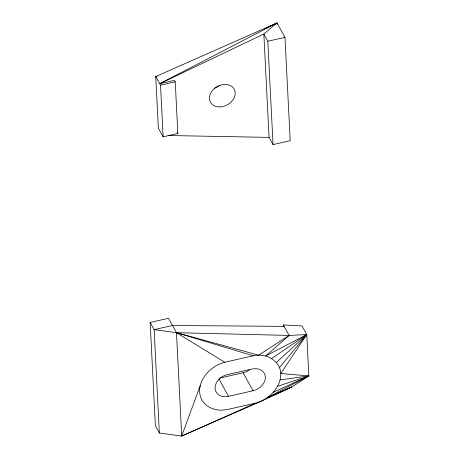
<?xml version="1.0" encoding="UTF-8"?>
<svg xmlns="http://www.w3.org/2000/svg" width="459" height="459" viewBox="0 0 459 459"><rect width="100%" height="100%" fill="white"/><g stroke="black" fill="none" stroke-linecap="round" stroke-linejoin="round"><path stroke-width="0.69" d="M200.285 385.468L181.707 436.05L260.97 401.321C271.682 396.243 280.937 385.893 280.799 373.506C280.306 362.249 269.244 354.882 258.641 355.18L176.48 332.689L154.121 329.654L150.15 322.453L168.533 318.294L176.48 332.689L181.707 436.05L159.348 433.015L155.377 425.814L150.15 322.453M306.371 335.942L306.761 334.577L301.993 325.942L283.346 324.932L283.415 326.349M289.141 335.431L265.589 356.023L306.761 334.577L280.799 373.506L308.85 375.921L306.761 334.577L289.141 335.431L176.48 332.689L224.761 362.249L253.276 355.794L258.641 355.18L289.141 335.431L283.346 324.932M279.525 367.539L306.761 334.577L271.648 358.49M276.404 362.421L306.761 334.577M181.707 436.05L255.669 403.122L260.97 401.321L291.717 387.052L308.85 375.921L280.151 379.903M277.609 386.306L308.85 375.921L267.683 397.391L291.717 387.052L287.024 388.773M268.63 26.938L277.029 22.95L155.75 76.521L158.366 128.204L163.134 136.839L177.845 133.512L175.229 81.834L174.437 80.394L159.726 83.722L277.029 22.95L284.97 37.345L290.203 140.706L273.042 144.585L269.066 137.39L263.839 34.029L277.029 22.95L277.098 24.373M159.726 83.722L263.839 34.029L267.809 41.224L273.042 144.585M264.757 28.779L267.339 27.551M273.357 392.267L308.85 375.921M268.148 397.551L270.11 396.674M273.386 395.216L291.717 387.052M224.761 362.249L219.459 364.044A29.801 22.961 -28.9 0 0 199.631 391.866A29.801 22.961 -28.9 0 0 221.795 410.185L227.153 409.571L255.669 403.122M267.809 41.224L284.97 37.345M157.15 76.303L155.75 76.521L160.518 85.162L175.229 81.834M219.936 378.009L243.092 372.771A13.54 10.437 -28.9 0 0 249.455 369.862M228.507 396.312L253.024 390.764A13.54 10.437 -28.9 0 0 265.348 377A13.54 10.437 -28.9 0 0 251.928 369.059L227.412 374.607A13.54 10.437 -28.9 0 0 215.087 388.371A13.54 10.437 -28.9 0 0 228.507 396.312L218.92 378.939M284.138 326.372L172.509 325.494L154.121 329.654L159.348 433.015M168.069 135.508L269.066 137.39M176.48 332.689L253.276 355.794M177.312 132.553L177.845 133.512M243.092 372.771L253.024 390.764M160.518 85.162L163.134 136.839M219.304 85.644A13.54 10.437 -28.9 0 1 214.278 88.191M219.522 106.93A13.54 10.437 -28.9 0 0 234.612 90.073A13.54 10.437 -28.9 0 0 212.833 90.079A13.54 10.437 -28.9 0 0 219.522 106.93"/></g></svg>
